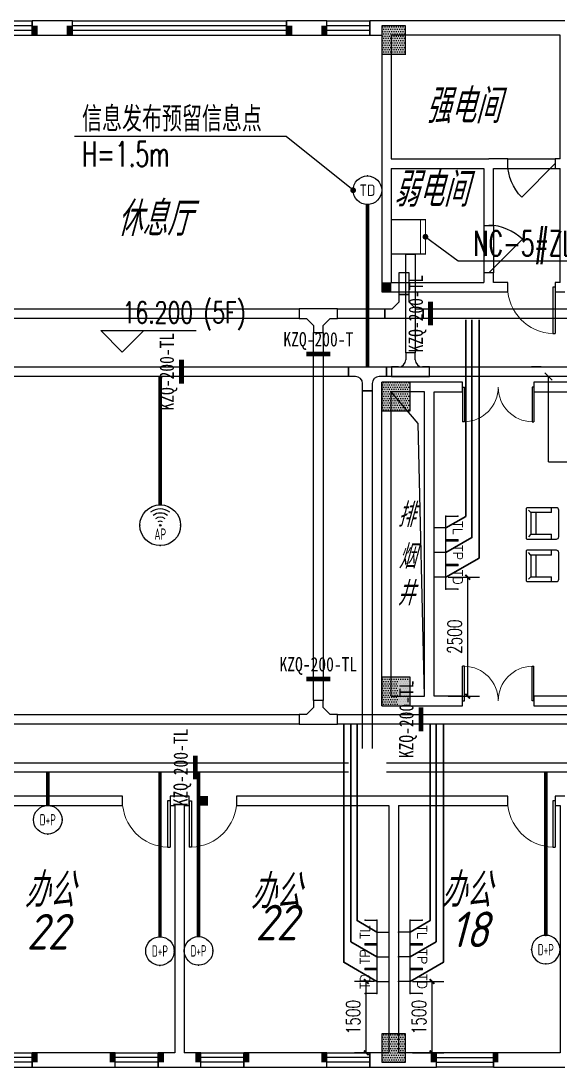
# Model space of a CAD drawing. Extents: x 1398449 to 2142961, y 256969 to 1032940.
# Drawn here: x 1585257 to 1596591, y 301917 to 323917 of the extents above; entities that cross this region are included whole.
import ezdxf
from ezdxf.enums import TextEntityAlignment as Align

# ---------------------------------------------------------------- set-up
doc = ezdxf.new("R2010")
doc.units = 0
doc.header["$LTSCALE"] = 1500
doc.header["$PDSIZE"] = 50
for name, color, linetype in [('1-建筑底图', 8, 'Continuous'), ('CABLETRAY_PDS', 6, 'Continuous'), ('COLU', 7, 'Continuous'), ('DIM-箱柜', 3, 'Continuous'), ('DIM-通讯', 3, 'Continuous'), ('EQUIP-箱柜', 3, 'Continuous'), ('EQUIP-通讯', 3, 'Continuous'), ('TEL_DIM', 3, 'Continuous'), ('WIRE-综合布线', 5, 'Continuous'), ('光纤点位', 3, 'Continuous'), ('内网桥架', 1, 'Continuous'), ('墙填充', 252, 'Continuous'), ('抗震支吊架', 2, 'Continuous'), ('构造柱', 6, 'Continuous'), ('电-标注', 1, 'Continuous'), ('红机电话', 3, 'Continuous'), ('结构柱子', 253, 'Continuous'), ('蓝机电话', 3, 'Continuous')]:
    doc.layers.add(name, color=color, linetype=linetype)
doc.layers.add('内网线路', color=1, linetype='Continuous', lineweight=30)
doc.styles.add('_TCH_DIM', font='SIMPLEX', dxfattribs={"bigfont": 'GBCBIG'})
doc.styles.add('_TCH_DIM_T3', font='SIMPLEX', dxfattribs={"width": 0.705882, "bigfont": 'GBCBIG'})
doc.styles.add('_TEL_ATTDEF', font='GBENOR', dxfattribs={"width": 0.8, "height": 3, "bigfont": 'GBCBIG'})
doc.styles.add('_TEL_DIM', font='SIMPLEX', dxfattribs={"width": 0.8, "height": 3.5, "bigfont": 'HZTXT'})
doc.styles.add('kzcad', font='', dxfattribs={"width": 0.8})
doc.styles.get("Standard").update_dxf_attribs({"font": 'gbeitc.shx', "bigfont": 'gbcbig.shx'})
doc.styles.get('kzcad').set_extended_font_data('SimSun')
doc.linetypes.add('JIEDI', pattern='A,1.25,-0.25,0.25,-0.25,0.625,["/",Standard,S=0.6,R=0,X=0,Y=-0.3],0.625,-0.25,0.25,-0.25', length=4)
doc.dimstyles.new('_TCH_ARCH&&100', dxfattribs={"dimtxt": 297.5, "dimasz": 100, "dimexe": 250, "dimexo": 300, "dimgap": 126.25, "dimtad": 1, "dimdec": 0, "dimzin": 0, "dimdsep": 46, "dimtxsty": '_TCH_DIM_T3', "dimblk": 'ARCHTICK', "dimcen": 0.09, "dimclrt": 7, "dimazin": 2, "dimtfac": 1, "dimtdec": 0, "dimtix": 1, "dimtmove": 2, "dimatfit": 3, "dimfxl": 1, "dimtolj": 1, "dimtzin": 0, "dimarcsym": 0})
pattern_1 = [(0, (-733263.436, -708672.53), (23.8125, 47.625), [0, -47.625])]

# ---------------------------------------------------------------- blocks, each defined once
blk = doc.blocks.new('ghyhytjhrtret')
at = {"layer": '构造柱', "color": 0}
for points in [[(-355589, 1099337), (-355589, 1099137), (-355709, 1099337), (-355709, 1099137)], [(-354859, 1099337), (-354859, 1099137), (-354979, 1099337), (-354979, 1099137)], [(-350239, 1099337), (-350239, 1099137), (-350359, 1099337), (-350359, 1099137)], [(-349509, 1099337), (-349509, 1099137), (-349629, 1099337), (-349629, 1099137)], [(-348159, 1093937), (-348159, 1093737), (-348359, 1093937), (-348359, 1093737)], [(-352209, 1083137), (-352209, 1082937), (-352009, 1083137), (-352009, 1082937)], [(-355589, 1077737), (-355589, 1077537), (-355709, 1077737), (-355709, 1077537)], [(-353959, 1077737), (-353959, 1077537), (-354079, 1077737), (-354079, 1077537)], [(-352939, 1077737), (-352939, 1077537), (-353059, 1077737), (-353059, 1077537)], [(-352159, 1077737), (-352159, 1077537), (-352279, 1077737), (-352279, 1077537)], [(-351139, 1077737), (-351139, 1077537), (-351259, 1077737), (-351259, 1077537)], [(-349509, 1077737), (-349509, 1077537), (-349629, 1077737), (-349629, 1077537)], [(-347209, 1077737), (-347209, 1077537), (-347329, 1077737), (-347329, 1077537)], [(-345909, 1077737), (-345909, 1077537), (-346029, 1077737), (-346029, 1077537)]]:
    blk.add_solid(points, dxfattribs=at)
blk = doc.blocks.new('A$C737A27E0')
at = {"layer": '结构柱子'}
h = blk.add_hatch(color=6, dxfattribs=at)
h.dxf.hatch_style = 1
h.paths.add_polyline_path([(42950, 21800), (42450, 21800), (42450, 21200), (42950, 21200)])
h = blk.add_hatch(color=6, dxfattribs=at)
h.dxf.hatch_style = 1
h.paths.add_polyline_path([(43050, 14300), (42450, 14300), (42450, 13700), (43050, 13700)])
h = blk.add_hatch(color=6, dxfattribs=at)
h.dxf.hatch_style = 1
h.paths.add_polyline_path([(43050, 7500), (43050, 8100), (42450, 8100), (42450, 7500)])
h = blk.add_hatch(color=6, dxfattribs=at)
h.dxf.hatch_style = 1
h.paths.add_polyline_path([(42950, 600), (42450, 600), (42450, 0), (42950, 0)])
at = {"layer": '结构柱子', "color": 6}
for points in [[(42950, 21800), (42450, 21800), (42450, 21200), (42950, 21200)], [(43050, 14300), (42450, 14300), (42450, 13700), (43050, 13700)], [(43050, 8100), (42450, 8100), (42450, 7500), (43050, 7500)], [(42950, 600), (42450, 600), (42450, 0), (42950, 0)]]:
    blk.add_lwpolyline(points, close=True, dxfattribs=at)
blk = doc.blocks.new('A$C6ABE5480')
at = {"layer": '墙填充'}
h = blk.add_hatch(dxfattribs=at)
h.set_pattern_fill('DOTS', color=256, scale=30)
h.set_pattern_definition(pattern_1)
h.paths.add_polyline_path([(42950, 21800), (42450, 21800), (42450, 21200), (42950, 21200)])
h = blk.add_hatch(dxfattribs=at)
h.set_pattern_fill('DOTS', color=256, scale=30)
h.set_pattern_definition(pattern_1)
h.paths.add_polyline_path([(43050, 14300), (42450, 14300), (42450, 13700), (43050, 13700)])
h = blk.add_hatch(dxfattribs=at)
h.set_pattern_fill('DOTS', color=256, scale=30)
h.set_pattern_definition(pattern_1)
h.paths.add_polyline_path([(43050, 7500), (43050, 8100), (42450, 8100), (42450, 7500)])
h = blk.add_hatch(dxfattribs=at)
h.set_pattern_fill('DOTS', color=256, scale=30)
h.set_pattern_definition(pattern_1)
h.paths.add_polyline_path([(42950, 600), (42450, 600), (42450, 0), (42950, 0)])
at = {"layer": 'COLU', "color": 6}
for points in [[(42950, 21800), (42450, 21800), (42450, 21200), (42950, 21200)], [(43050, 14300), (42450, 14300), (42450, 13700), (43050, 13700)], [(43050, 8100), (42450, 8100), (42450, 7500), (43050, 7500)], [(42950, 600), (42450, 600), (42450, 0), (42950, 0)]]:
    blk.add_lwpolyline(points, close=True, dxfattribs=at)
blk = doc.blocks.new('$TCHSYS$WIN2D')
for p, q in [((-0.5, 0.5), (0.5, 0.5)), ((-0.5, 0.5), (-0.5, -0.5)), ((0.5, 0.5), (0.5, -0.5)), ((0.5, 0.1667), (-0.5, 0.1667)), ((0.5, -0.1667), (-0.5, -0.1667)), ((-0.5, -0.5), (0.5, -0.5))]:
    blk.add_line(p, q)
blk = doc.blocks.new('$DorLib2D$00000001')
for p, q in [((0.45, 0.975), (0.5, 0.975)), ((0.45, 0), (0.45, 0.975)), ((0.5, 0), (0.5, 0.975)), ((0.5, 0), (0.45, 0))]:
    blk.add_line(p, q)
at = {"lineweight": 13}
blk.add_arc((0.475, 0), 0.975, 91.4693, 180, dxfattribs=at)
blk = doc.blocks.new('$DorLib2D$00000114')
at = {"color": 0}
blk.add_line((0.5, 0), (-0.207, 0.707), dxfattribs=at)
blk.add_arc((0.5, 0), 1, 135, 180, dxfattribs=at)
blk = doc.blocks.new('$DorLib2D$00000002')
for p, q in [((-0.5, 0), (-0.5, 0.4875)), ((-0.475, 0.4875), (-0.5, 0.4875)), ((-0.475, 0), (-0.475, 0.4875)), ((0.475, 0), (0.475, 0.4875)), ((0.475, 0.4875), (0.5, 0.4875)), ((0.5, 0), (0.5, 0.4875)), ((-0.5, 0), (-0.475, 0)), ((0.5, 0), (0.475, 0))]:
    blk.add_line(p, q)
at = {"lineweight": 13}
for centre, start, end in [((-0.4875, 0), 0, 88.53072), ((0.4875, 0), 91.46928, 180)]:
    blk.add_arc(centre, 0.4875, start, end, dxfattribs=at)
blk = doc.blocks.new('1-五层建筑底图')
at = {"layer": '1-建筑底图'}
for p, q in [((67250, 36600), (66400, 36600)), ((66400, 36600), (66400, 36300)), ((67250, 36300), (67250, 36600)), ((72600, 36600), (71750, 36600)), ((71750, 36600), (71750, 36300)), ((72600, 36300), (72600, 36600)), ((73850, 36600), (73500, 36600)), ((73500, 36600), (73500, 36300)), ((77600, 36600), (73850, 36600)), ((66400, 36300), (67250, 36300)), ((71750, 36300), (72600, 36300)), ((73500, 36300), (73750, 36300)), ((73750, 36300), (73750, 33600)), ((73950, 36300), (73950, 33700)), ((77500, 36300), (73950, 36300)), ((77500, 33700), (77500, 36300)), ((73950, 33700), (76000, 33700)), ((76400, 33700), (76000, 33700)), ((76400, 33700), (77400, 33700)), ((76400, 33500), (76400, 33700)), ((77500, 33700), (77400, 33700)), ((77400, 33700), (77400, 33500)), ((73750, 33600), (73750, 30900)), ((73950, 33500), (73950, 31100)), ((73950, 33500), (75900, 33500)), ((75900, 33500), (75900, 32300)), ((76100, 33500), (76400, 33500)), ((76100, 32300), (76100, 33500)), ((76400, 33500), (77400, 33500)), ((77400, 33500), (77500, 33500)), ((77500, 31100), (77500, 33500)), ((75900, 32300), (75900, 31300)), ((75900, 32300), (76100, 32300)), ((76100, 32300), (76100, 31300)), ((76100, 31300), (75900, 31300)), ((75900, 31300), (75900, 31100)), ((76100, 31100), (76100, 31300)), ((73950, 31100), (75900, 31100)), ((76400, 31100), (76100, 31100)), ((76400, 30900), (76400, 31100)), ((77500, 31100), (77400, 31100)), ((77400, 31100), (77400, 30900)), ((73750, 30900), (76000, 30900)), ((76000, 30900), (76400, 30900)), ((77400, 30900), (77600, 30900)), ((68297.8, 29636.6), (67847.8, 30086.6)), ((67847.8, 30086.6), (69848.2, 30086.6)), ((68297.8, 29636.6), (68747.8, 30086.6)), ((74750, 29000), (73750, 29000)), ((73750, 22200), (73750, 29000)), ((75450, 29000), (74750, 29000)), ((75450, 28800), (75450, 29000)), ((93500, 29000), (76950, 29000)), ((76950, 29000), (76950, 28800)), ((74650, 28800), (73950, 28800)), ((73950, 22400), (73950, 28800)), ((74650, 22400), (74650, 28800)), ((74850, 28800), (75450, 28800)), ((74850, 22400), (74850, 28800)), ((76950, 28800), (93500, 28800)), ((76888.4, 26261.9), (76837.6, 26312.7)), ((76888.4, 26261.9), (76888.4, 25804.7)), ((77320.2, 26261.9), (76888.4, 26261.9)), ((76990, 26261.9), (76990, 25804.7)), ((77320.2, 26261.9), (77320.2, 26363.5)), ((76888.4, 25804.7), (76837.6, 25753.9)), ((76888.4, 25804.7), (77320.2, 25804.7)), ((77320.2, 25703.1), (77320.2, 25804.7)), ((76888.4, 25368), (76837.6, 25418.8)), ((76888.4, 25368), (76888.4, 24910.8)), ((77320.2, 25368), (76888.4, 25368)), ((76990, 25368), (76990, 24910.8)), ((77320.2, 25368), (77320.2, 25469.6)), ((76888.4, 24910.8), (76837.6, 24860)), ((76888.4, 24910.8), (77320.2, 24910.8)), ((77320.2, 24809.2), (77320.2, 24910.8)), ((73950, 22400), (74650, 22400)), ((75450, 22400), (74850, 22400)), ((75450, 22200), (75450, 22400)), ((93500, 22400), (76950, 22400)), ((76950, 22400), (76950, 22200)), ((73750, 22200), (74750, 22200)), ((74750, 22200), (75450, 22200)), ((76950, 22200), (93500, 22200)), ((68300, 20300), (65000, 20300)), ((68300, 20100), (68300, 20300)), ((69500, 20300), (69300, 20300)), ((69300, 20300), (69300, 20100)), ((69700, 20300), (69500, 20300)), ((69700, 20100), (69700, 20300)), ((74000, 20300), (70700, 20300)), ((70700, 20300), (70700, 20100)), ((76400, 20300), (74000, 20300)), ((76400, 20100), (76400, 20300)), ((77600, 20300), (77400, 20300)), ((77400, 20300), (77400, 20100)), ((65100, 20100), (68300, 20100)), ((69300, 20100), (69400, 20100)), ((69400, 20100), (69400, 14900)), ((69600, 20100), (69600, 14900)), ((69600, 20100), (69700, 20100)), ((70700, 20100), (73900, 20100)), ((73900, 20100), (73900, 14900)), ((74100, 20100), (74100, 14900)), ((74100, 20100), (76400, 20100)), ((77400, 20100), (77500, 20100)), ((77500, 20100), (77500, 14900)), ((68150, 14900), (66400, 14900)), ((66400, 14900), (66400, 14600)), ((68150, 14600), (68150, 14900)), ((69400, 14900), (69050, 14900)), ((69050, 14900), (69050, 14600)), ((69950, 14900), (69600, 14900)), ((69950, 14600), (69950, 14900)), ((72600, 14900), (70850, 14900)), ((70850, 14900), (70850, 14600)), ((72600, 14600), (72600, 14900)), ((73900, 14900), (73500, 14900)), ((73500, 14900), (73500, 14600)), ((74900, 14900), (74100, 14900)), ((74900, 14600), (74900, 14900)), ((77500, 14900), (76100, 14900)), ((76100, 14900), (76100, 14600)), ((66400, 14600), (68150, 14600)), ((69050, 14600), (69500, 14600)), ((69500, 14600), (69950, 14600)), ((70850, 14600), (72600, 14600)), ((73500, 14600), (74000, 14600)), ((74000, 14600), (74900, 14600)), ((76100, 14600), (77600, 14600))]:
    blk.add_line(p, q, dxfattribs=at)
blk.add_lwpolyline([(74650, 22400), (74517, 28131.8), (73950, 28800)], dxfattribs=at)
for points in [[(77472.6, 26312.7, 0.4142136), (77421.8, 26363.5), (76812.2, 26363.5, 0.4142136), (76786.8, 26338.1), (76786.8, 25728.5, 0.4142136), (76812.2, 25703.1), (77421.8, 25703.1, 0.4142136), (77472.6, 25753.9)], [(77472.6, 25418.8, 0.4142136), (77421.8, 25469.6), (76812.2, 25469.6, 0.4142136), (76786.8, 25444.2), (76786.8, 24834.6, 0.4142136), (76812.2, 24809.2), (77421.8, 24809.2, 0.4142136), (77472.6, 24860)]]:
    blk.add_lwpolyline(points, format="xyb", close=True, dxfattribs=at)
for name, p, xscale, yscale, zscale, rotation in [('$TCHSYS$WIN2D', (65950, 36450), -900, 300, -900, 180), ('$TCHSYS$WIN2D', (69500, 36450), -4500, 300, -4500, 180), ('$TCHSYS$WIN2D', (73050, 36450), -900, 300, -900, 180), ('$DorLib2D$00000114', (76000, 31800), 1000, 1000, 200, 270), ('$DorLib2D$00000002', (76200, 28900), -1500, -1500, -1500, 359.9999999366773), ('$DorLib2D$00000002', (76200, 22300), -1500, 1500, -1500, 6.332262714181525e-08), ('$DorLib2D$00000001', (76900, 20200), -1000, 1000, -1000, 180)]:
    blk.add_blockref(name, p, dxfattribs=dict(at, xscale=xscale, yscale=yscale, zscale=zscale, rotation=rotation))
for name, p in [('ghyhytjhrtret', (422109.4, -1062837.1)), ('A$C737A27E0', (31300, 14700)), ('A$C6ABE5480', (31300, 14700))]:
    blk.add_blockref(name, p, dxfattribs=at)
for name, p, xscale, yscale, zscale in [('$DorLib2D$00000114', (76900, 33600), 1000, -1000, 200), ('$DorLib2D$00000001', (76900, 31000), 1000, -1000, 200), ('$DorLib2D$00000001', (68800, 20200), 1000, -1000, 1000), ('$DorLib2D$00000001', (70200, 20200), -1000, -1000, -1000), ('$TCHSYS$WIN2D', (65950, 14750), 900, -300, 900), ('$TCHSYS$WIN2D', (68600, 14750), 900, -300, 900), ('$TCHSYS$WIN2D', (70400, 14750), 900, -300, 900), ('$TCHSYS$WIN2D', (73050, 14750), 900, -300, 900), ('$TCHSYS$WIN2D', (75500, 14750), -1200, -300, -1200)]:
    blk.add_blockref(name, p, dxfattribs=dict(at, xscale=xscale, yscale=yscale, zscale=zscale))
for s, height, p in [('强电间', 723.4, (74672.2, 34449.4)), ('弱电间', 723.4, (74000, 32691.3)), ('休息厅', 723.4, (68185.3, 32077.9)), ('排', 506.4, (74085.3, 25959.1)), ('烟', 506.4, (74101.3, 25082.4)), ('井', 506.4, (74077.3, 24308.9)), ('办公', 723.4, (66239.5, 17958.8)), ('办公', 723.4, (70995, 17926.5)), ('办公', 723.4, (74997.9, 17958.8)), ('办公', 723.4, (74997.9, 17958.8)), ('22', 750, (66286.1, 17071.5)), ('22', 750, (71095.8, 17263.8)), ('18', 750, (75193.6, 17120.3))]:
    blk.add_text(s, height=height, dxfattribs=at).set_placement(p)
at = {"layer": '1-建筑底图', "color": 7, "style": '_TCH_DIM', "width": 0.705882}
blk.add_text('16.200', height=446.25, dxfattribs=at).set_placement((68303.2, 30244.1))
at = {"layer": '1-建筑底图', "style": '_TCH_DIM', "width": 0.705882}
blk.add_text('(5F)', height=446.25, dxfattribs=at).set_placement((69998.2, 30244.1))
blk = doc.blocks.new('$equip_U$00000076(win7-PC-hzk)')
blk.add_circle((0, 0.5), 0.5)
for p in [(0, 0.999), (-0.5, 0.5), (0.5, 0.5)]:
    blk.add_point(p)
at = {"color": 7, "style": '_TEL_DIM'}
blk.add_attdef('$TEXT$', text='', height=0.4, dxfattribs=at).set_placement((0, 0.5), align=Align.MIDDLE_CENTER)
at = {"color": 7, "style": '_TEL_DIM', "flags": 1}
for tag in ['A', 'REMARK']:
    blk.add_attdef(tag, text='', height=0.00002, dxfattribs=at).set_placement((0, 0), align=Align.MIDDLE_CENTER)
blk = doc.blocks.new('$equip_U$00000080(win7-PC-hzk)')
blk.add_circle((0, 0.5), 0.5)
for p in [(0, 0.999), (-0.5, 0.5), (0.5, 0.5)]:
    blk.add_point(p)
at = {"color": 7, "style": '_TEL_DIM', "width": 0.7}
blk.add_attdef('$TEXT$', text='', height=0.4, dxfattribs=at).set_placement((0, 0.5), align=Align.MIDDLE_CENTER)
at = {"color": 7, "style": '_TEL_DIM', "flags": 1}
for tag in ['A', 'REMARK']:
    blk.add_attdef(tag, text='', height=0.00002, dxfattribs=at).set_placement((0, 0), align=Align.MIDDLE_CENTER)
blk = doc.blocks.new('$equip_U$00000091(win7-PC-hzk)')
for radius in [0.714, 0.0272]:
    blk.add_circle((0, 0), radius)
for radius in [0.571, 0.428, 0.285, 0.143]:
    blk.add_arc((0, 0), radius, 53.7049, 126.2951)
for p in [(0, 0.714), (-0.714, 0), (0.714, 0), (0, -0.714)]:
    blk.add_point(p)
at = {"color": 7, "style": '_TEL_DIM', "flags": 1}
for tag in ['A', 'REMARK']:
    blk.add_attdef(tag, text='', height=0.00002, dxfattribs=at).set_placement((0, 0), align=Align.MIDDLE_CENTER)
at = {"color": 7, "style": '_TEL_DIM', "width": 0.7}
blk.add_attdef('$TEXT$', text='', height=0.4, dxfattribs=at).set_placement((0, -0.31), align=Align.MIDDLE_CENTER)
blk = doc.blocks.new('$equip_U$00000092(win7-PC-hzk)')
at = {"const_width": 0.04}
blk.add_lwpolyline([(-0.6, 1.2), (0.6, 1.2), (0.6, 0), (-0.6, 0)], close=True, dxfattribs=at)
blk.add_lwpolyline([(-0.6, 1.028), (0.6, 1.028)], dxfattribs=at)
at = {"color": 7, "style": '_TEL_DIM', "flags": 1}
for tag in ['A', 'REMARK']:
    blk.add_attdef(tag, text='', height=0.00002, dxfattribs=at).set_placement((0, 0), align=Align.MIDDLE_CENTER)
at = {"color": 7, "style": '_TEL_DIM'}
blk.add_attdef('$TEXT$', text='', height=0.00002, dxfattribs=at).set_placement((0, 0), align=Align.MIDDLE_CENTER)
blk = doc.blocks.new('$equip$00001867')
for p, q in [((-0.5, 0.499), (-0.5, 0.999)), ((0.5, 0.999), (0.5, 0.499)), ((0.5, 0.499), (-0.5, 0.499)), ((0, 0.5), (0, 0))]:
    blk.add_line(p, q)
for p in [(-0.5, 0.999), (0.5, 0.999), (-0.5, 0.499), (0.5, 0.499), (0, 0)]:
    blk.add_point(p)
at = {"color": 7, "style": '_TEL_DIM'}
blk.add_attdef('$TEXT$', text='', height=0.4, dxfattribs=at).set_placement((0, 0.999), align=Align.MIDDLE_CENTER)
at = {"color": 7, "style": '_TEL_DIM', "flags": 1}
blk.add_attdef('A', text='', height=0.00002, dxfattribs=at).set_placement((0, 0), align=Align.MIDDLE_CENTER)
blk = doc.blocks.new('$equip$00002670')
for p, q in [((-0.5, 0.499), (-0.5, 0.999)), ((0.5, 0.999), (0.5, 0.499)), ((0.5, 0.499), (-0.5, 0.499)), ((0, 0.5), (0, 0))]:
    blk.add_line(p, q)
for p in [(-0.5, 0.999), (0.5, 0.999), (-0.5, 0.499), (0.5, 0.499), (0, 0)]:
    blk.add_point(p)
at = {"color": 7, "style": '_TEL_DIM'}
blk.add_attdef('$TEXT$', text='', height=0.4, dxfattribs=at).set_placement((0, 0.999), align=Align.MIDDLE_CENTER)
at = {"color": 7, "style": '_TEL_DIM', "flags": 1}
blk.add_attdef('A', text='', height=0.000025, dxfattribs=at).set_placement((0, 0), align=Align.MIDDLE_CENTER)
blk = doc.blocks.new('_ArchTick')
at = {"color": 0, "linetype": 'ByBlock', "const_width": 0.4}
blk.add_lwpolyline([(-0.5, -0.5), (0.5, 0.5)], dxfattribs=at)
blk = doc.blocks.new('*D1097')
at = {"layer": 'Defpoints', "color": 0, "transparency": 16777216}
for p in [(1593941, 312217), (1594649, 312217), (1593941, 309717)]:
    blk.add_point(p, dxfattribs=at)
at = {"layer": 'TEL_DIM', "color": 0, "lineweight": -2, "transparency": 16777216}
for p, q in [((1594241, 312217), (1594899, 312217)), ((1594649, 309717), (1594649, 312217)), ((1594241, 309717), (1594899, 309717))]:
    blk.add_line(p, q, dxfattribs=at)
at = {"layer": 'TEL_DIM', "color": 0, "lineweight": -2, "transparency": 16777216, "xscale": 100, "yscale": 100, "zscale": 100}
for p, rotation in [((1594649, 312217), 90), ((1594649, 309717), 270)]:
    blk.add_blockref('_ArchTick', p, dxfattribs=dict(at, rotation=rotation))
at = {"layer": 'TEL_DIM', "color": 7, "transparency": 16777216, "insert": (1594374, 310967), "char_height": 297.5, "attachment_point": 5, "rotation": 90, "style": '_TCH_DIM_T3'}
blk.add_mtext('\\A1;2500', dxfattribs=at)
blk = doc.blocks.new('*D1111')
at = {"layer": 'Defpoints', "color": 0, "transparency": 16777216}
for p in [(1592518, 303717), (1592991, 303717), (1592991, 302217)]:
    blk.add_point(p, dxfattribs=at)
at = {"layer": 'TEL_DIM', "color": 0, "lineweight": -2, "transparency": 16777216}
for p, q in [((1592691, 303717), (1592268, 303717)), ((1592518, 302217), (1592518, 303717)), ((1592691, 302217), (1592268, 302217))]:
    blk.add_line(p, q, dxfattribs=at)
at = {"layer": 'TEL_DIM', "color": 0, "lineweight": -2, "transparency": 16777216, "xscale": 100, "yscale": 100, "zscale": 100}
for p, rotation in [((1592518, 303717), 90), ((1592518, 302217), 270)]:
    blk.add_blockref('_ArchTick', p, dxfattribs=dict(at, rotation=rotation))
at = {"layer": 'TEL_DIM', "color": 7, "transparency": 16777216, "insert": (1592243, 302967), "char_height": 297.5, "attachment_point": 5, "rotation": 90, "style": '_TCH_DIM_T3'}
blk.add_mtext('\\A1;1500', dxfattribs=at)
blk = doc.blocks.new('*D1112')
at = {"layer": 'Defpoints', "color": 0, "transparency": 16777216}
for p in [(1593191, 303717), (1593899, 303717), (1593191, 302217)]:
    blk.add_point(p, dxfattribs=at)
at = {"layer": 'TEL_DIM', "color": 0, "lineweight": -2, "transparency": 16777216}
for p, q in [((1593491, 303717), (1594149, 303717)), ((1593899, 302217), (1593899, 303717)), ((1593491, 302217), (1594149, 302217))]:
    blk.add_line(p, q, dxfattribs=at)
at = {"layer": 'TEL_DIM', "color": 0, "lineweight": -2, "transparency": 16777216, "xscale": 100, "yscale": 100, "zscale": 100}
for p, rotation in [((1593899, 303717), 90), ((1593899, 302217), 270)]:
    blk.add_blockref('_ArchTick', p, dxfattribs=dict(at, rotation=rotation))
at = {"layer": 'TEL_DIM', "color": 7, "transparency": 16777216, "insert": (1593624, 302967), "char_height": 297.5, "attachment_point": 5, "rotation": 90, "style": '_TCH_DIM_T3'}
blk.add_mtext('\\A1;1500', dxfattribs=at)

msp = doc.modelspace()

# ---------------------------------------------------------------- linework, layer by layer
at = {"layer": 'CABLETRAY_PDS'}
for p, q in [((1593347, 319009.2), (1593547, 319009.2)), ((1593347, 316940.3), (1593347, 319009.2)), ((1593547, 319009.2), (1593547, 316940.3)), ((1593547, 316940.3), (1593347, 316940.3)), ((1593547, 316940.3), (1593347, 316940.3)), ((1593347, 316940.3), (1593347, 316790.3)), ((1593547, 316940.3), (1593347, 316940.3)), ((1593547, 316790.3), (1593547, 316940.3)), ((1554823.4, 316640.3), (1592141, 316640.3)), ((1592141, 316640.3), (1592141, 316440.3)), ((1592141, 316640.3), (1592941, 316640.3)), ((1592141, 316440.3), (1592141, 316640.3)), ((1592941, 316440.3), (1592941, 316640.3)), ((1592941, 316640.3), (1622441.5, 316640.3)), ((1592941, 316640.3), (1592941, 316440.3)), ((1593197, 316640.3), (1593047, 316640.3)), ((1593047, 316640.3), (1593047, 316440.3)), ((1593847, 316640.3), (1593697, 316640.3)), ((1593847, 316440.3), (1593847, 316640.3)), ((1596191, 316640.3), (1595991, 316640.3)), ((1592141, 316440.3), (1554823.4, 316440.3)), ((1592291, 316440.3), (1592141, 316440.3)), ((1592941, 316440.3), (1592791, 316440.3)), ((1622441.5, 316440.3), (1592941, 316440.3)), ((1593047, 316440.3), (1593847, 316440.3)), ((1592441, 316140.3), (1592441, 316290.3)), ((1592441, 316140.3), (1592641, 316140.3)), ((1592441, 308617.1), (1592441, 316140.3)), ((1592641, 316140.3), (1592441, 316140.3)), ((1592641, 316290.3), (1592641, 316140.3)), ((1592641, 316140.3), (1592641, 308617.1)), ((1554087.5, 308317.1), (1592141, 308317.1)), ((1592941, 308317.1), (1623760.3, 308317.1)), ((1592141, 308117.1), (1554087.5, 308117.1)), ((1623760.3, 308117.1), (1592941, 308117.1))]:
    msp.add_line(p, q, dxfattribs=at)
for centre, start, end in [((1593197, 316790.3), 270, 0), ((1593697, 316790.3), 180, 270), ((1592291, 316290.3), 0, 90), ((1592791, 316290.3), 90, 180)]:
    msp.add_arc(centre, 150, start, end, dxfattribs=at)
at = {"layer": 'DIM-箱柜'}
for p, q in [((1593761, 319377.1), (1594449.4, 318870.3)), ((1594449.4, 318870.3), (1598481.5, 318870.3))]:
    msp.add_line(p, q, dxfattribs=at)
at = {"layer": 'DIM-箱柜', "const_width": 60}
msp.add_lwpolyline([(1593736.9, 319394.9, 1), (1593785.2, 319359.3, 1)], format="xyb", close=True, dxfattribs=at)
at = {"layer": 'DIM-通讯'}
for p, q in [((1590834, 321485.6), (1586384.4, 321485.6)), ((1592241.6, 320356.6), (1590834, 321485.6))]:
    msp.add_line(p, q, dxfattribs=at)
at = {"layer": 'DIM-通讯', "const_width": 60}
msp.add_lwpolyline([(1592265, 320337.8, 1), (1592218.2, 320375.4, 1)], format="xyb", close=True, dxfattribs=at)
at = {"layer": 'WIRE-综合布线', "linetype": 'Continuous', "const_width": 75}
for points in [[(1592541.3, 316640.3), (1592541.3, 320056.9)], [(1588185.9, 313739.1), (1588185.9, 316440.3)], [(1585821.4, 307417.1), (1585821.4, 308117.1)], [(1588179.9, 304656.1), (1588179.9, 308117.1)], [(1588990.6, 304660.5), (1588990.6, 308121.5)], [(1596291.3, 304686.8), (1596291.3, 308117.1)]]:
    msp.add_lwpolyline(points, dxfattribs=at)
at = {"layer": '内网桥架'}
for p, q in [((1593210.1, 318629.4), (1593410.1, 318629.4)), ((1593210.1, 318162.5), (1593210.1, 318629.4)), ((1593410.1, 318629.4), (1593410.1, 318162.5)), ((1593410.1, 318162.5), (1593210.1, 318162.5)), ((1593210.1, 318012.5), (1593210.1, 318162.5)), ((1593210.1, 318162.5), (1593410.1, 318162.5)), ((1593410.1, 318162.5), (1593410.1, 318012.5)), ((1593060.1, 317862.5), (1593210.1, 318012.5)), ((1593410.1, 318012.5), (1593560.1, 317862.5)), ((1550988.4, 317862.5), (1591109.1, 317862.5)), ((1591109.1, 317862.5), (1591109.1, 317662.5)), ((1591909.1, 317862.5), (1591109.1, 317862.5)), ((1591109.1, 317862.5), (1591109.1, 317662.5)), ((1591909.1, 317662.5), (1591909.1, 317862.5)), ((1591909.1, 317862.5), (1592910.1, 317862.5)), ((1591909.1, 317662.5), (1591909.1, 317862.5)), ((1592910.1, 317862.5), (1592910.1, 317662.5)), ((1592910.1, 317662.5), (1592910.1, 317862.5)), ((1592910.1, 317862.5), (1593060.1, 317862.5)), ((1593560.1, 317862.5), (1593710.1, 317862.5)), ((1593710.1, 317662.5), (1593710.1, 317862.5)), ((1593710.1, 317862.5), (1626177.4, 317862.5)), ((1593710.1, 317862.5), (1593710.1, 317662.5)), ((1591109.1, 317662.5), (1550988.4, 317662.5)), ((1591109.1, 317662.5), (1591259.1, 317662.5)), ((1591259.1, 317662.5), (1591409.1, 317512.5)), ((1591409.1, 317512.5), (1591409.1, 317362.5)), ((1591609.1, 317512.5), (1591759.1, 317662.5)), ((1591609.1, 317362.5), (1591609.1, 317512.5)), ((1591759.1, 317662.5), (1591909.1, 317662.5)), ((1592910.1, 317662.5), (1591909.1, 317662.5)), ((1593710.1, 317662.5), (1592910.1, 317662.5)), ((1626177.4, 317662.5), (1593710.1, 317662.5)), ((1591409.1, 309628.8), (1591409.1, 317362.5)), ((1591409.1, 317362.5), (1591609.1, 317362.5)), ((1591409.1, 317362.5), (1591609.1, 317362.5)), ((1591609.1, 317362.5), (1591609.1, 309628.8)), ((1591609.1, 309628.8), (1591409.1, 309628.8)), ((1591609.1, 309628.8), (1591409.1, 309628.8)), ((1591409.1, 309628.8), (1591409.1, 309478.8)), ((1591609.1, 309478.8), (1591609.1, 309628.8)), ((1551329.9, 309328.8), (1591109.1, 309328.8)), ((1591109.1, 309328.8), (1591109.1, 309128.8)), ((1591259.1, 309328.8), (1591109.1, 309328.8)), ((1591109.1, 309328.8), (1591109.1, 309128.8)), ((1591409.1, 309478.8), (1591259.1, 309328.8)), ((1591759.1, 309328.8), (1591609.1, 309478.8)), ((1591909.1, 309328.8), (1591759.1, 309328.8)), ((1591909.1, 309128.8), (1591909.1, 309328.8)), ((1591909.1, 309328.8), (1625572.1, 309328.8)), ((1591909.1, 309128.8), (1591909.1, 309328.8)), ((1591109.1, 309128.8), (1551329.9, 309128.8)), ((1591109.1, 309128.8), (1591909.1, 309128.8)), ((1625572.1, 309128.8), (1591909.1, 309128.8))]:
    msp.add_line(p, q, dxfattribs=at)
at = {"layer": '内网线路'}
for points in [[(1594190.5, 313255.4), (1594608.4, 313498.5), (1594608.4, 317628.8)], [(1594190.5, 312737.1), (1594739.4, 313051.3), (1594739.4, 317628.8)], [(1594190.5, 312217.1), (1594887, 312621.4), (1594887, 317628.8)], [(1592741.5, 303717.1), (1592044.9, 304121.4), (1592044.9, 309128.8)], [(1592741.5, 304237.1), (1592192.6, 304551.3), (1592192.6, 309128.8)], [(1592741.5, 304755.4), (1592323.6, 304998.5), (1592323.6, 309128.8)], [(1593440.5, 304755.4), (1593858.4, 304998.5), (1593858.4, 309128.8)], [(1593440.5, 304237.1), (1593989.4, 304551.3), (1593989.4, 309128.8)], [(1593440.5, 303717.1), (1594137, 304121.4), (1594137, 309128.8)]]:
    msp.add_lwpolyline(points, dxfattribs=at)
at = {"layer": '抗震支吊架', "color": 5, "const_width": 100}
for points in [[(1593867.9, 317512.5), (1593867.9, 318012.5)], [(1591259.1, 316912.5), (1591759.1, 316912.5)], [(1591259.1, 310078.8), (1591759.1, 310078.8)], [(1593668.3, 308978.8), (1593668.3, 309478.8)]]:
    msp.add_lwpolyline(points, dxfattribs=at)
at = {"layer": '抗震支吊架', "color": 2, "const_width": 100}
for points in [[(1588632.4, 316290.3), (1588632.4, 316790.3)], [(1588923.9, 307967.1), (1588923.9, 308467.1)]]:
    msp.add_lwpolyline(points, dxfattribs=at)
at = {"layer": '电-标注'}
for p, q in [((1596426.9, 316362.4), (1596270.6, 316518.7)), ((1596348.7, 314644.2), (1596348.7, 316440.3))]:
    msp.add_line(p, q, dxfattribs=at)
msp.add_lwpolyline([(1596348.7, 314644.2), (1603691.7, 314644.2)], dxfattribs=at)

# ---------------------------------------------------------------- block references
at = {"layer": '1-建筑底图', "linetype": 'JIEDI'}
msp.add_blockref('1-五层建筑底图', (1519091, 287317.1), dxfattribs=at)
at = {"layer": 'EQUIP-箱柜', "linetype": 'JIEDI'}
ref = msp.add_blockref('$equip_U$00000092(win7-PC-hzk)', (1593041, 319377.1), dxfattribs=dict(at, xscale=-600, yscale=600, zscale=600, rotation=270))
ref.add_attrib('$TEXT$', 'REMARK', dxfattribs={"layer": '0', "color": 7, "height": 0.012, "style": '_TEL_ATTDEF'}).set_placement((1593041, 319377.1), align=Align.MIDDLE_CENTER)
at = {"layer": 'EQUIP-通讯', "linetype": 'JIEDI'}
ref = msp.add_blockref('$equip_U$00000076(win7-PC-hzk)', (1592841, 320356.6), dxfattribs=dict(at, xscale=600.0000000000002, yscale=600.0000000000002, zscale=600.0000000000002, rotation=89.99999999999999))
ref.add_attrib('$TEXT$', 'TD', dxfattribs={"layer": '0', "color": 7, "height": 240, "style": '_TEL_ATTDEF'}).set_placement((1592541.3, 320356.6), align=Align.MIDDLE_CENTER)
ref = msp.add_blockref('$equip_U$00000091(win7-PC-hzk)', (1588185.9, 313310.8), dxfattribs=dict(at, xscale=600, yscale=600, zscale=600))
ref.add_attrib('$TEXT$', 'AP', dxfattribs={"layer": '0', "color": 7, "height": 240, "style": '_TEL_ATTDEF', "width": 0.7}).set_placement((1588185.9, 313124.6), align=Align.MIDDLE_CENTER)
ref = msp.add_blockref('$equip_U$00000080(win7-PC-hzk)', (1585521.7, 307117.4), dxfattribs=dict(at, xscale=600, yscale=600, zscale=600, rotation=270))
ref.add_attrib('$TEXT$', 'D+P', dxfattribs={"layer": '0', "color": 7, "height": 240, "style": '_TEL_ATTDEF', "width": 0.7}).set_placement((1585821.4, 307117.4), align=Align.MIDDLE_CENTER)
ref = msp.add_blockref('$equip_U$00000080(win7-PC-hzk)', (1587880.2, 304356.4), dxfattribs=dict(at, xscale=600, yscale=600, zscale=600, rotation=270))
ref.add_attrib('$TEXT$', 'D+P', dxfattribs={"layer": '0', "color": 7, "height": 240, "style": '_TEL_ATTDEF', "width": 0.7}).set_placement((1588179.9, 304356.4), align=Align.MIDDLE_CENTER)
ref = msp.add_blockref('$equip_U$00000080(win7-PC-hzk)', (1588690.9, 304360.8), dxfattribs=dict(at, xscale=600, yscale=600, zscale=600, rotation=270))
ref.add_attrib('$TEXT$', 'D+P', dxfattribs={"layer": '0', "color": 7, "height": 240, "style": '_TEL_ATTDEF', "width": 0.7}).set_placement((1588990.6, 304360.8), align=Align.MIDDLE_CENTER)
ref = msp.add_blockref('$equip_U$00000080(win7-PC-hzk)', (1596591, 304387.1), dxfattribs=dict(at, xscale=-600, yscale=600, zscale=600, rotation=89.99999999999905))
ref.add_attrib('$TEXT$', 'D+P', dxfattribs={"layer": '0', "color": 7, "height": 240, "style": '_TEL_ATTDEF', "width": 0.7}).set_placement((1596291.3, 304387.1), align=Align.MIDDLE_CENTER)
at = {"layer": '光纤点位', "xscale": 500, "yscale": 500, "zscale": 500}
for p, rotation in [((1593941, 312217.1), 270), ((1592991, 303717.1), 90), ((1593191, 303717.1), 270)]:
    msp.add_blockref('$equip$00002670', p, dxfattribs=dict(at, rotation=rotation)).add_auto_attribs({'$TEXT$': 'TD'})
at = {"layer": '红机电话', "xscale": 500, "yscale": 500, "zscale": 500}
for p, rotation in [((1593941, 312737.1), 270), ((1592991, 304237.1), 90), ((1593191, 304237.1), 270)]:
    msp.add_blockref('$equip$00001867', p, dxfattribs=dict(at, rotation=rotation)).add_auto_attribs({'$TEXT$': 'TP'})
at = {"layer": '蓝机电话', "xscale": 500, "yscale": 500, "zscale": 500}
for p, rotation in [((1593941, 313255.4), 270), ((1592991, 304755.4), 90), ((1593191, 304755.4), 270)]:
    msp.add_blockref('$equip$00001867', p, dxfattribs=dict(at, rotation=rotation)).add_auto_attribs({'$TEXT$': 'TL'})

# ---------------------------------------------------------------- texts
at = {"layer": 'DIM-箱柜', "color": 7, "style": '_TEL_DIM', "width": 0.64}
msp.add_text('NC-5#ZL-5-1', height=525, dxfattribs=at).set_placement((1594772, 318975.3))
at = {"layer": 'DIM-通讯', "color": 7, "style": '_TEL_DIM'}
for s, width, p in [('信息发布预留信息点', 0.8, (1586541.9, 321590.6)), ('H=1.5m', 0.64, (1586541.9, 320855.6))]:
    msp.add_text(s, height=525, dxfattribs=dict(at, width=width)).set_placement(p)
at = {"layer": '抗震支吊架', "color": 5, "style": 'kzcad', "width": 0.8}
for s, rotation, p in [('KZQ-200-TL', 89.88539, (1593707.9, 317762.5)), ('KZQ-200-T', 359.88539, (1591509.1, 317072.5)), ('KZQ-200-TL', 359.88539, (1591509.1, 310238.8)), ('KZQ-200-TL', 89.88539, (1593508.3, 309228.8))]:
    msp.add_text(s, height=300, rotation=rotation, dxfattribs=at).set_placement(p, align=Align.CENTER)
at = {"layer": '抗震支吊架', "color": 2, "style": 'kzcad', "width": 0.8}
for p in [(1588472.4, 316540.3), (1588763.9, 308217.1)]:
    msp.add_text('KZQ-200-TL', height=300, rotation=89.88539, dxfattribs=at).set_placement(p, align=Align.CENTER)

# ---------------------------------------------------------------- dimensions: what is measured, and where the dimension line sits
at = {"layer": 'TEL_DIM'}
for p1, p2, distance, picture, middle in [((1593941, 309717.1), (1593941, 312217.1), -708, '*D1097', (1594374, 310967.1)), ((1592991, 302217.1), (1592991, 303717.1), 473.5, '*D1111', (1592242.5, 302967.1)), ((1593191, 302217.1), (1593191, 303717.1), -708, '*D1112', (1593624, 302967.1))]:
    dim = msp.add_aligned_dim(p1=p1, p2=p2, distance=distance, dimstyle='_TCH_ARCH&&100', dxfattribs=at)
    dim.commit()
    dim.dimension.update_dxf_attribs({"geometry": picture, "text_midpoint": middle})

doc.saveas('drawing.dxf')
